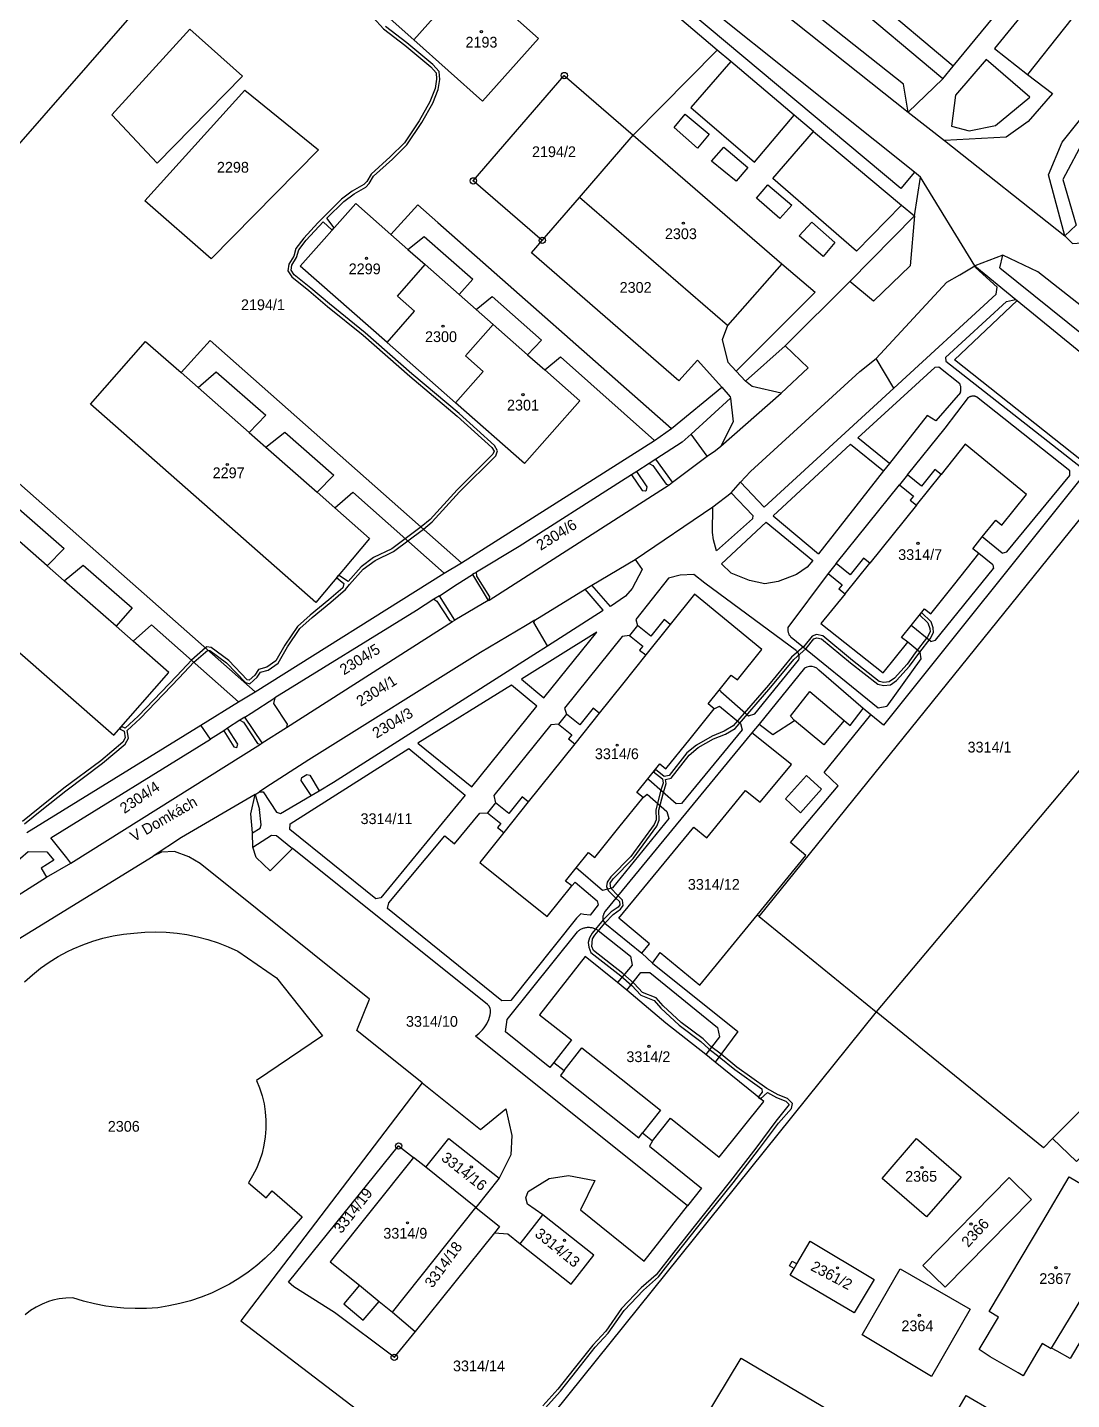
# Model space of a CAD drawing. Extents: x -784124 to -780570, y -980818 to -976926.
# Drawn here: x -782669.5 to -782504.4, y -978784.2 to -978567.1 of the extents above; entities that cross this region are included whole.
import ezdxf
from ezdxf.enums import TextEntityAlignment as Align

# ---------------------------------------------------------------- set-up
doc = ezdxf.new("R2010")
doc.units = 0
doc.header["$LTSCALE"] = 3.138375
doc.header["$MEASUREMENT"] = 0
doc.linetypes.add('0_051C', pattern=[0])
for name, color, linetype in [('1008', 1, 'CONTINUOUS'), ('105', 1, 'CONTINUOUS'), ('18', 1, 'CONTINUOUS'), ('21800', 1, 'CONTINUOUS'), ('21900', 1, 'CONTINUOUS'), ('21999', 1, 'CONTINUOUS'), ('23700', 1, 'CONTINUOUS'), ('404', 1, 'CONTINUOUS')]:
    doc.layers.add(name, color=color, linetype=linetype)

# ---------------------------------------------------------------- blocks, each defined once
blk = doc.blocks.new('4_02$0')
at = {"layer": '404', "color": 255, "linetype": 'Continuous'}
blk.add_circle((-0.01, 0), 0.175, dxfattribs=at)
blk = doc.blocks.new('1_05$19')
at = {"layer": '105', "color": 3, "linetype": 'Continuous'}
for radius in [0.5, 0.0303]:
    blk.add_circle((0, 0), radius, dxfattribs=at)

msp = doc.modelspace()

# ---------------------------------------------------------------- linework, layer by layer
at = {"layer": '21800', "color": 255, "linetype": 'Continuous'}
for p, q in [((-782523.09, -978573.23), (-782553.55, -978547.47)), ((-782524.74, -978575.2), (-782555.3, -978549.48)), ((-782523.09, -978573.23), (-782507.26, -978553.94)), ((-782531.34, -978592.56), (-782576.36, -978554.91)), ((-782504.55, -978555.75), (-782516.54, -978570.4)), ((-782560.41, -978570.66), (-782575.36, -978558)), ((-782530.94, -978576.07), (-782551.03, -978560.07)), ((-782643.86, -978567.37), (-782656.19, -978580.92)), ((-782635.5, -978574.78), (-782643.86, -978567.37)), ((-782560.41, -978570.66), (-782573.69, -978584.15)), ((-782558.26, -978572.47), (-782560.41, -978570.66)), ((-782516.54, -978570.4), (-782511.33, -978574.51)), ((-782558.26, -978572.47), (-782564.6, -978579.74)), ((-782548.23, -978580.96), (-782558.26, -978572.47)), ((-782524.74, -978575.2), (-782523.09, -978573.23)), ((-782517.87, -978572.18), (-782522.73, -978577.79)), ((-782510.94, -978578.13), (-782517.87, -978572.18)), ((-782649.03, -978588.55), (-782635.5, -978574.78)), ((-782530.2, -978580.51), (-782530.94, -978576.07)), ((-782524.74, -978575.2), (-782530.2, -978580.51)), ((-782522.73, -978577.79), (-782523.33, -978582.7)), ((-782516.38, -978582.58), (-782510.94, -978578.13)), ((-782564.6, -978579.74), (-782554.54, -978588.38)), ((-782656.19, -978580.92), (-782649.03, -978588.55)), ((-782567.25, -978582.93), (-782565.47, -978580.8)), ((-782565.47, -978580.8), (-782561.68, -978583.99)), ((-782554.54, -978588.38), (-782548.23, -978580.96)), ((-782545.19, -978583.53), (-782548.23, -978580.96)), ((-782523.33, -978582.7), (-782520.57, -978583.46)), ((-782520.57, -978583.46), (-782516.38, -978582.58)), ((-782505.84, -978585.22), (-782502.67, -978581.29)), ((-782563.53, -978586.18), (-782567.25, -978582.93)), ((-782561.68, -978583.99), (-782563.53, -978586.18)), ((-782551.64, -978590.96), (-782545.19, -978583.53)), ((-782545.19, -978583.53), (-782531.27, -978595.23)), ((-782561.3, -978588.25), (-782559.34, -978586.02)), ((-782559.34, -978586.02), (-782555.56, -978589.23)), ((-782508.01, -978590.43), (-782505.84, -978585.22)), ((-782557.44, -978591.39), (-782561.3, -978588.25)), ((-782555.56, -978589.23), (-782557.44, -978591.39)), ((-782538.36, -978602.48), (-782551.64, -978590.96)), ((-782529.2, -978589.98), (-782531.34, -978592.56)), ((-782505.44, -978600.05), (-782508.01, -978590.43)), ((-782554.21, -978594.11), (-782552.41, -978592)), ((-782552.41, -978592), (-782548.61, -978595.22)), ((-782612.04, -978599.85), (-782607.78, -978595.17)), ((-782607.78, -978595.17), (-782604.63, -978597.94)), ((-782550.53, -978597.34), (-782554.21, -978594.11)), ((-782548.61, -978595.22), (-782550.53, -978597.34)), ((-782531.27, -978595.23), (-782538.36, -978602.48)), ((-782531.27, -978595.23), (-782529.21, -978596.9)), ((-782604.63, -978597.94), (-782567.65, -978630.55)), ((-782547.47, -978600.06), (-782545.42, -978597.89)), ((-782545.42, -978597.89), (-782541.81, -978601.12)), ((-782529.21, -978596.9), (-782529.88, -978604.78)), ((-782609.36, -978602.21), (-782606.77, -978600.18)), ((-782606.77, -978600.18), (-782599.1, -978606.93)), ((-782543.63, -978603.32), (-782547.47, -978600.06)), ((-782541.81, -978601.12), (-782543.63, -978603.32)), ((-782550.18, -978604.5), (-782544.9, -978608.95)), ((-782515.69, -978605.1), (-782515.2, -978603.1)), ((-782529.88, -978604.78), (-782535.67, -978610.4)), ((-782519.57, -978605.05), (-782519.67, -978604.81)), ((-782516.13, -978608.17), (-782519.57, -978605.05)), ((-782515.69, -978605.1), (-782485.95, -978629.06)), ((-782599.1, -978606.93), (-782601.23, -978609.36)), ((-782544.9, -978608.95), (-782557.4, -978621.46)), ((-782535.67, -978610.4), (-782539.42, -978607.26)), ((-782516.26, -978609.28), (-782516.13, -978608.17)), ((-782598.57, -978611.7), (-782596.03, -978609.66)), ((-782596.03, -978609.66), (-782588.2, -978616.56)), ((-782532.48, -978624.15), (-782516.26, -978609.28)), ((-782524.28, -978619.29), (-782514.65, -978610.47)), ((-782514.65, -978610.47), (-782513.69, -978610.24)), ((-782513.69, -978610.24), (-782513.17, -978610.12)), ((-782645.24, -978621.69), (-782640.61, -978616.59)), ((-782640.61, -978616.59), (-782600.89, -978651.77)), ((-782588.2, -978616.56), (-782590.44, -978618.86)), ((-782549.67, -978617.44), (-782546.02, -978620.92)), ((-782587.71, -978621.26), (-782585.2, -978619.22)), ((-782585.2, -978619.22), (-782570.32, -978632.43)), ((-782537.85, -978621.52), (-782535.27, -978619.48)), ((-782524.28, -978619.29), (-782524.23, -978619.86)), ((-782642.55, -978624.05), (-782639.67, -978621.58)), ((-782639.67, -978621.58), (-782631.81, -978628.45)), ((-782555.17, -978637.36), (-782537.85, -978621.52)), ((-782546.02, -978620.92), (-782550.29, -978624.96)), ((-782538.18, -978632.03), (-782526.01, -978620.88)), ((-782525.35, -978620.82), (-782526.01, -978620.88)), ((-782522.05, -978623.46), (-782525.35, -978620.82)), ((-782524.23, -978619.86), (-782501.97, -978637.35)), ((-782564.51, -978631.45), (-782558.32, -978625.75)), ((-782521.93, -978624.83), (-782525.85, -978629.32)), ((-782524.33, -978630.49), (-782520.65, -978625.65)), ((-782504.64, -978637.24), (-782519.4, -978625.52)), ((-782631.81, -978628.45), (-782634.45, -978631.18)), ((-782527.2, -978628.47), (-782533.17, -978636.06)), ((-782525.85, -978629.32), (-782527.2, -978628.47)), ((-782530.32, -978637.86), (-782524.33, -978630.49)), ((-782631.83, -978633.49), (-782628.8, -978631.1)), ((-782628.8, -978631.1), (-782621.08, -978637.9)), ((-782565.97, -978632.71), (-782570.12, -978635.39)), ((-782564.51, -978631.45), (-782565.97, -978632.71)), ((-782561.99, -978634.93), (-782564.51, -978631.45)), ((-782533.17, -978636.06), (-782538.18, -978632.03)), ((-782567.48, -978639.05), (-782561.99, -978634.93)), ((-782561.99, -978634.93), (-782560.69, -978634.04)), ((-782560.69, -978634.04), (-782559.82, -978633.34)), ((-782551.58, -978644.33), (-782539.31, -978633.04)), ((-782539.31, -978633.04), (-782534.13, -978637.25)), ((-782571.18, -978636.07), (-782570.62, -978636.38)), ((-782570.62, -978636.38), (-782568.5, -978639.36)), ((-782533.17, -978636.06), (-782534.13, -978637.25)), ((-782621.08, -978637.9), (-782623.72, -978640.63)), ((-782573.97, -978637.87), (-782572.28, -978640.34)), ((-782571.48, -978639.77), (-782573.15, -978637.34)), ((-782568.5, -978639.36), (-782568.01, -978639.45)), ((-782556.71, -978639.05), (-782555.17, -978637.36)), ((-782534.13, -978637.25), (-782544.38, -978650.37)), ((-782501.97, -978637.35), (-782534.11, -978677.47)), ((-782528.91, -978642.65), (-782525, -978637.79)), ((-782514.61, -978650.05), (-782504.61, -978637.98)), ((-782504.61, -978637.98), (-782504.64, -978637.24)), ((-782674.37, -978640.23), (-782663.73, -978649.54)), ((-782620.93, -978643.09), (-782618.06, -978640.6)), ((-782618.06, -978640.6), (-782603.62, -978653.45)), ((-782572.28, -978640.34), (-782571.78, -978640.42)), ((-782571.78, -978640.42), (-782571.58, -978640.27)), ((-782571.58, -978640.27), (-782571.48, -978639.77)), ((-782558.21, -978640.69), (-782554.79, -978644.29)), ((-782541.59, -978651.89), (-782531.6, -978639.46)), ((-782561.18, -978646.97), (-782561.13, -978642.91)), ((-782554.81, -978644.83), (-782560.54, -978649.91)), ((-782559.73, -978651.94), (-782552.69, -978645.34)), ((-782554.79, -978644.29), (-782554.81, -978644.83)), ((-782552.69, -978645.34), (-782545.27, -978651.4)), ((-782551.58, -978644.33), (-782544.38, -978650.37)), ((-782561.01, -978648.13), (-782561.18, -978646.97)), ((-782515.34, -978650.24), (-782518.5, -978647.7)), ((-782663.73, -978649.54), (-782666.41, -978652.29)), ((-782560.54, -978649.91), (-782561.01, -978648.13)), ((-782515.34, -978650.24), (-782514.61, -978650.05)), ((-782663.73, -978654.64), (-782660.74, -978652.17)), ((-782660.74, -978652.17), (-782652.99, -978658.91)), ((-782573.41, -978651.24), (-782572.29, -978652.84)), ((-782558.18, -978653.43), (-782559.73, -978651.94)), ((-782545.27, -978651.4), (-782546.19, -978652.45)), ((-782540.19, -978656.67), (-782536.29, -978651.82)), ((-782516.79, -978652.11), (-782519.01, -978650.33)), ((-782516.79, -978652.11), (-782516.71, -978652.69)), ((-782601.55, -978655.18), (-782599.14, -978653.64)), ((-782598.46, -978653.91), (-782598.5, -978653.25)), ((-782596.38, -978657.17), (-782598.46, -978653.91)), ((-782572.29, -978652.84), (-782573.89, -978655.87)), ((-782568.1, -978654.19), (-782573.3, -978660.77)), ((-782566.26, -978653.72), (-782568.1, -978654.19)), ((-782564.12, -978653.63), (-782566.26, -978653.72)), ((-782562.38, -978654.99), (-782564.12, -978653.63)), ((-782555.3, -978654.59), (-782558.18, -978653.43)), ((-782547.85, -978653.63), (-782550.75, -978654.75)), ((-782542.87, -978653.48), (-782549.22, -978662.02)), ((-782546.19, -978652.45), (-782547.85, -978653.63)), ((-782525.86, -978664.05), (-782516.71, -978652.69)), ((-782604.37, -978656.99), (-782601.55, -978655.18)), ((-782578.47, -978659.29), (-782581.3, -978655.96)), ((-782577.32, -978658.72), (-782580.23, -978655.3)), ((-782573.89, -978655.87), (-782574.91, -978657.05)), ((-782547.86, -978665.73), (-782562.38, -978654.99)), ((-782552.9, -978655.13), (-782555.3, -978654.59)), ((-782550.75, -978654.75), (-782552.9, -978655.13)), ((-782605.27, -978657.56), (-782604.77, -978657.83)), ((-782604.77, -978657.83), (-782602.76, -978660.91)), ((-782596.63, -978657.74), (-782601.92, -978660.85)), ((-782596.48, -978657.68), (-782596.38, -978657.17)), ((-782574.91, -978657.05), (-782577.32, -978658.72)), ((-782652.99, -978658.91), (-782655.52, -978661.82)), ((-782602.76, -978660.91), (-782602.27, -978661.07)), ((-782587.28, -978664.92), (-782578.47, -978659.29)), ((-782573.3, -978660.77), (-782573.02, -978661.68)), ((-782579.45, -978662.77), (-782591.4, -978670.19)), ((-782587.85, -978673.16), (-782579.45, -978662.77)), ((-782567.84, -978661.53), (-782571.71, -978666.37)), ((-782526.6, -978664.22), (-782529.74, -978661.71)), ((-782575.43, -978663.43), (-782584.56, -978674.79)), ((-782574.3, -978663.28), (-782575.43, -978663.43)), ((-782548.72, -978663.56), (-782534.96, -978674.74)), ((-782528.35, -978665.9), (-782530.27, -978664.36)), ((-782526.6, -978664.22), (-782525.86, -978664.05)), ((-782554.46, -978675.69), (-782547.56, -978667.19)), ((-782528.2, -978666.97), (-782533.56, -978674.48)), ((-782528.35, -978665.9), (-782528.2, -978666.97)), ((-782592.97, -978671.13), (-782607.76, -978680.31)), ((-782588.95, -978674.49), (-782592.97, -978671.13)), ((-782591.4, -978670.19), (-782587.85, -978673.16)), ((-782559.83, -978672.17), (-782560.11, -978671.92)), ((-782634.17, -978675.55), (-782630.38, -978673.13)), ((-782559.83, -978672.17), (-782555.47, -978675.98)), ((-782548.84, -978676.06), (-782545.74, -978672.14)), ((-782545.74, -978672.14), (-782540.33, -978676.73)), ((-782635.14, -978676.18), (-782634.17, -978675.55)), ((-782599.24, -978687.24), (-782588.95, -978674.49)), ((-782584.56, -978674.79), (-782584.25, -978675.72)), ((-782579.08, -978675.57), (-782582.95, -978680.41)), ((-782560.89, -978674.88), (-782560.07, -978674.44)), ((-782560.07, -978674.44), (-782556.72, -978677.22)), ((-782555.47, -978675.98), (-782554.46, -978675.69)), ((-782548.16, -978676.72), (-782548.84, -978676.06)), ((-782539.37, -978677.51), (-782537.3, -978674.83)), ((-782534.11, -978677.47), (-782536.09, -978675.83)), ((-782534.96, -978674.74), (-782533.56, -978674.48)), ((-782669.65, -978694.47), (-782642.11, -978677.48)), ((-782638.48, -978678.35), (-782636.87, -978680.89)), ((-782636.28, -978680.5), (-782637.89, -978677.96)), ((-782635.93, -978676.69), (-782635.36, -978677.02)), ((-782635.36, -978677.02), (-782633.14, -978680.36)), ((-782632.4, -978680.29), (-782628.56, -978677.82)), ((-782586.74, -978677.41), (-782595.75, -978688.61)), ((-782585.53, -978677.32), (-782586.74, -978677.41)), ((-782556.47, -978678.2), (-782566.07, -978689.84)), ((-782556.72, -978677.22), (-782556.47, -978678.2)), ((-782553.78, -978677.33), (-782551.63, -978678.96)), ((-782551.63, -978678.96), (-782548.16, -978676.72)), ((-782543.53, -978680.59), (-782548.16, -978676.72)), ((-782540.33, -978676.73), (-782543.53, -978680.59)), ((-782540.33, -978676.73), (-782539.37, -978677.51)), ((-782636.41, -978681.01), (-782636.28, -978680.5)), ((-782633.14, -978680.36), (-782632.66, -978680.46)), ((-782607.76, -978680.31), (-782599.24, -978687.24)), ((-782548.66, -978683.71), (-782554.95, -978678.71)), ((-782636.87, -978680.89), (-782636.41, -978681.01)), ((-782628, -978693.09), (-782609.19, -978681.18)), ((-782609.19, -978681.18), (-782600.31, -978688.52)), ((-782553.6, -978689.64), (-782548.66, -978683.71)), ((-782626.21, -978686.23), (-782626.12, -978685.75)), ((-782624.65, -978688.6), (-782626.21, -978686.23)), ((-782626.12, -978685.75), (-782625.36, -978685.3)), ((-782625.36, -978685.3), (-782624.87, -978685.4)), ((-782624.87, -978685.4), (-782623.38, -978687.84)), ((-782571.23, -978686.11), (-782571.4, -978685.96)), ((-782566.89, -978689.94), (-782571.23, -978686.11)), ((-782546.29, -978685.43), (-782549.63, -978689.12)), ((-782543.91, -978687.59), (-782546.29, -978685.43)), ((-782633.49, -978688.44), (-782632.81, -978690.82)), ((-782600.31, -978688.52), (-782613.64, -978704.78)), ((-782595.75, -978688.61), (-782595.49, -978689.75)), ((-782572.15, -978688.89), (-782571.47, -978688.38)), ((-782571.47, -978688.38), (-782568.37, -978691.11)), ((-782562.08, -978695.3), (-782555.93, -978687.8)), ((-782555.93, -978687.8), (-782553.6, -978689.64)), ((-782549.63, -978689.12), (-782547.25, -978691.35)), ((-782547.25, -978691.35), (-782543.91, -978687.59)), ((-782632.54, -978693.23), (-782632.81, -978690.82)), ((-782602, -978696.23), (-782597.98, -978691.42)), ((-782597.98, -978691.42), (-782596.77, -978691.35)), ((-782590.31, -978689.61), (-782594.19, -978694.44)), ((-782568.37, -978691.11), (-782568.06, -978692.23)), ((-782566.07, -978689.84), (-782566.89, -978689.94)), ((-782632.7, -978693.75), (-782632.54, -978693.23)), ((-782628.03, -978694), (-782628, -978693.09)), ((-782568.06, -978692.23), (-782577, -978703.2)), ((-782576, -978708.03), (-782564.11, -978693.6)), ((-782564.11, -978693.6), (-782562.08, -978695.3)), ((-782633.94, -978694.53), (-782632.7, -978693.75)), ((-782633.86, -978696.75), (-782630.91, -978694.88)), ((-782630.91, -978694.88), (-782630.14, -978694.92)), ((-782630.14, -978694.92), (-782627.6, -978696.96)), ((-782614.42, -978704.96), (-782628.03, -978694)), ((-782612.39, -978705.58), (-782603.53, -978694.98)), ((-782603.53, -978694.98), (-782602, -978696.23)), ((-782681.1, -978707.56), (-782669.43, -978697.47)), ((-782669.43, -978697.47), (-782666.45, -978697.49)), ((-782666.45, -978697.49), (-782665.39, -978698.84)), ((-782665.39, -978698.84), (-782667.39, -978700.1)), ((-782667.39, -978700.1), (-782666.51, -978701.52)), ((-782578.57, -978703.61), (-782582.72, -978700.04)), ((-782583.43, -978702.91), (-782582.86, -978702.33)), ((-782582.86, -978702.33), (-782579.38, -978705.27)), ((-782577, -978703.2), (-782578.57, -978703.61)), ((-782613.64, -978704.78), (-782614.42, -978704.96)), ((-782612.55, -978706.5), (-782612.39, -978705.58)), ((-782594.48, -978721.06), (-782612.55, -978706.5)), ((-782579.23, -978705.89), (-782580.53, -978707.51)), ((-782579.38, -978705.27), (-782579.23, -978705.89)), ((-782582.68, -978708), (-782593.07, -978721.01)), ((-782582.01, -978707.3), (-782582.68, -978708)), ((-782581.51, -978707.41), (-782582.01, -978707.3)), ((-782580.53, -978707.51), (-782581.51, -978707.41)), ((-782571.14, -978712.05), (-782576, -978708.03)), ((-782593.65, -978724.04), (-782582.54, -978710.15)), ((-782579.25, -978709.96), (-782574.15, -978714.02)), ((-782572.33, -978713.53), (-782571.14, -978712.05)), ((-782574.15, -978714.02), (-782573.85, -978715.44)), ((-782573.85, -978715.44), (-782576.17, -978718.19)), ((-782574.7, -978719.38), (-782572.48, -978716.62)), ((-782572.48, -978716.62), (-782571.06, -978716.58)), ((-782571.06, -978716.58), (-782560.35, -978725.29)), ((-782593.07, -978721.01), (-782594.48, -978721.06)), ((-782593.93, -978725.97), (-782593.65, -978724.04)), ((-782586.88, -978731.61), (-782593.93, -978725.97)), ((-782560.35, -978725.29), (-782560.04, -978726.76)), ((-782560.04, -978726.76), (-782562.19, -978729.6)), ((-782586.25, -978730.86), (-782586.88, -978731.61)), ((-782584.65, -978732.11), (-782585.19, -978732.9)), ((-782585.19, -978732.9), (-782572.81, -978742.77)), ((-782572.81, -978742.77), (-782572.25, -978741.97)), ((-782507.51, -978776.01), (-782497.3, -978759.12)), ((-782548.26, -978763.45), (-782547.81, -978762.69)), ((-782617, -978766.06), (-782613.92, -978768.66))]:
    msp.add_line(p, q, dxfattribs=at)
for points in [[(-782521.93, -978624.83), (-782521.898, -978624.717), (-782521.873, -978624.602), (-782521.856, -978624.485), (-782521.847, -978624.368), (-782521.845, -978624.25), (-782521.851, -978624.133), (-782521.866, -978624.016), (-782521.887, -978623.9), (-782521.917, -978623.786), (-782521.954, -978623.675), (-782521.998, -978623.566), (-782522.05, -978623.46)], [(-782520.65, -978625.65), (-782520.582, -978625.591), (-782520.509, -978625.539), (-782520.431, -978625.493), (-782520.35, -978625.454), (-782520.266, -978625.422), (-782520.18, -978625.397), (-782520.092, -978625.38), (-782520.002, -978625.371), (-782519.912, -978625.369), (-782519.822, -978625.375), (-782519.734, -978625.389), (-782519.646, -978625.411), (-782519.561, -978625.44), (-782519.479, -978625.477), (-782519.4, -978625.52)], [(-782549.22, -978662.02), (-782549.238, -978662.131), (-782549.248, -978662.243), (-782549.25, -978662.356), (-782549.245, -978662.469), (-782549.233, -978662.581), (-782549.213, -978662.691), (-782549.185, -978662.801), (-782549.15, -978662.908), (-782549.108, -978663.012), (-782549.06, -978663.114), (-782549.004, -978663.212), (-782548.942, -978663.306), (-782548.874, -978663.395), (-782548.8, -978663.48), (-782548.72, -978663.56)], [(-782547.86, -978665.73), (-782547.794, -978665.81), (-782547.733, -978665.895), (-782547.678, -978665.983), (-782547.63, -978666.075), (-782547.589, -978666.171), (-782547.554, -978666.269), (-782547.526, -978666.369), (-782547.505, -978666.471), (-782547.491, -978666.574), (-782547.484, -978666.678), (-782547.485, -978666.782), (-782547.493, -978666.886), (-782547.508, -978666.989), (-782547.531, -978667.09), (-782547.56, -978667.19)], [(-782582.54, -978710.15), (-782582.437, -978710.058), (-782582.33, -978709.972), (-782582.218, -978709.892), (-782582.102, -978709.817), (-782581.982, -978709.749), (-782581.859, -978709.688), (-782581.733, -978709.634), (-782581.604, -978709.586), (-782581.472, -978709.545), (-782581.338, -978709.512), (-782581.203, -978709.485), (-782581.067, -978709.466), (-782580.93, -978709.455), (-782580.792, -978709.45), (-782580.654, -978709.454), (-782580.517, -978709.464), (-782580.381, -978709.482), (-782580.245, -978709.507), (-782580.111, -978709.54), (-782579.98, -978709.58), (-782579.85, -978709.626), (-782579.723, -978709.68), (-782579.599, -978709.74), (-782579.479, -978709.807), (-782579.362, -978709.881), (-782579.25, -978709.96)]]:
    msp.add_lwpolyline(points, dxfattribs=at)
at = {"layer": '21900', "color": 3, "linetype": 'Continuous'}
for p, q in [((-782619.15, -978559.39), (-782608.39, -978569.03)), ((-782584.61, -978574.7), (-782573.69, -978584.15)), ((-782582.19, -978593.97), (-782573.69, -978584.15)), ((-782524.45, -978584.99), (-782505.44, -978600.05)), ((-782519.67, -978604.81), (-782528.27, -978590.78)), ((-782588.09, -978600.77), (-782582.19, -978593.97)), ((-782558.77, -978614.25), (-782582.19, -978593.97)), ((-782601.81, -978626.47), (-782612.63, -978616.94)), ((-782559.68, -978623.98), (-782558.35, -978625.54)), ((-782469.47, -978644.56), (-782535.26, -978722.82)), ((-782589.26, -978660.85), (-782581.3, -978655.96)), ((-782636.14, -978673.8), (-782633.51, -978672.21)), ((-782633.49, -978688.44), (-782632.84, -978688)), ((-782662.67, -978699.28), (-782663.31, -978698.45)), ((-782553.8, -978707.75), (-782554.07, -978707.53)), ((-782553.8, -978707.75), (-782535.26, -978722.82)), ((-782478.4, -978713.69), (-782507.37, -978742.88)), ((-782535.26, -978722.82), (-782597.84, -978800.66)), ((-782565.1, -978753.51), (-782598.64, -978726.68)), ((-782606.51, -978747.41), (-782602.87, -978742.84)), ((-782602.87, -978742.84), (-782594.93, -978749.16)), ((-782608.44, -978745.87), (-782621.63, -978762.36)), ((-782606.51, -978747.41), (-782608.44, -978745.87)), ((-782598.6, -978753.76), (-782606.51, -978747.41)), ((-782594.93, -978749.16), (-782598.6, -978753.76)), ((-782611.81, -978770.34), (-782598.6, -978753.76)), ((-782591.61, -978759.54), (-782587.98, -978754.94)), ((-782595.63, -978757.79), (-782608.22, -978773.39)), ((-782611.81, -978770.34), (-782608.22, -978773.39)), ((-782512.01, -978780.4), (-782512.79, -978779.94))]:
    msp.add_line(p, q, dxfattribs=at)
for points in [[(-782476.28, -978522.7), (-782473.42, -978526.6), (-782472.47, -978530.83), (-782475.02, -978537.54), (-782478.58, -978541.93), (-782483.74, -978548.23), (-782487.53, -978544.95), (-782498.58, -978558.42), (-782499.63, -978559.71), (-782511.33, -978574.51), (-782507.39, -978577.56), (-782511.21, -978581.95), (-782514.7, -978584.44), (-782524.45, -978584.99)], [(-782528.27, -978590.78), (-782529.2, -978589.98), (-782580.18, -978549.23)], [(-782608.39, -978569.03), (-782603.96, -978564.09), (-782606.79, -978561.55), (-782602.35, -978556.61)], [(-782608.39, -978569.03), (-782597.56, -978578.74), (-782588.69, -978568.86), (-782594.26, -978563.87), (-782596.92, -978561.48), (-782602.35, -978556.61)], [(-782555.89, -978560.01), (-782530.2, -978580.51), (-782524.45, -978584.99)], [(-782588.09, -978600.77), (-782599, -978591.36), (-782584.61, -978574.7)], [(-782650.95, -978594.5), (-782635.17, -978576.99), (-782623.48, -978586.43), (-782640.49, -978603.71), (-782650.95, -978594.5)], [(-782573.69, -978584.15), (-782550.18, -978604.5), (-782558.77, -978614.25)], [(-782502.3, -978584.73), (-782505.74, -978591.13), (-782503.65, -978598.35), (-782505.44, -978600.05)], [(-782555.92, -978623.07), (-782549.67, -978617.44), (-782539.42, -978607.26), (-782529.21, -978596.9), (-782528.27, -978590.78)], [(-782612.63, -978616.94), (-782626.38, -978604.84), (-782617.61, -978594.94), (-782612.04, -978599.85), (-782609.36, -978602.21), (-782606.63, -978604.61)], [(-782505.44, -978600.05), (-782504.19, -978601.26), (-782499.79, -978600.95), (-782487.08, -978610.86), (-782482.81, -978610.19), (-782473.94, -978617.52), (-782472.5, -978618.55), (-782468.78, -978621.63), (-782467.36, -978622.67), (-782463.52, -978625.73), (-782463.37, -978629.89), (-782440.36, -978648.74), (-782440.65, -978652.33), (-782401.05, -978681.7)], [(-782559.68, -978623.98), (-782563.51, -978619.72), (-782566.46, -978622.99), (-782589.8, -978602.74), (-782588.09, -978600.77)], [(-782612.63, -978616.94), (-782608.28, -978612), (-782611.01, -978609.59), (-782606.63, -978604.61)], [(-782606.63, -978604.61), (-782601.23, -978609.36), (-782598.57, -978611.7), (-782595.88, -978614.07)], [(-782384.98, -978713.27), (-782383.74, -978711.14), (-782381.91, -978708.01), (-782483.76, -978626.17), (-782509.67, -978605.73), (-782515.2, -978603.1), (-782519.67, -978604.81)], [(-782581.3, -978655.96), (-782580.23, -978655.3), (-782573.41, -978651.24), (-782561.13, -978642.91), (-782558.21, -978640.69), (-782556.71, -978639.05), (-782552.99, -978642.97), (-782532.48, -978624.15), (-782535.27, -978619.48), (-782524.06, -978607.39), (-782522.01, -978606.23), (-782519.67, -978604.81)], [(-782519.67, -978604.81), (-782513.17, -978610.12), (-782512.96, -978610.29)], [(-782553.8, -978707.75), (-782498.92, -978639.8), (-782501.54, -978636.6), (-782522.86, -978619.65), (-782512.96, -978610.29)], [(-782512.96, -978610.29), (-782487.62, -978630.97), (-782469.47, -978644.56)], [(-782601.81, -978626.47), (-782597.45, -978621.53), (-782600.26, -978619.05), (-782595.88, -978614.07)], [(-782595.88, -978614.07), (-782590.44, -978618.86), (-782587.71, -978621.26), (-782582.13, -978626.17), (-782590.88, -978636.08), (-782601.81, -978626.47)], [(-782558.77, -978614.25), (-782559.65, -978616.53), (-782558.71, -978620.05), (-782557.4, -978621.46), (-782555.92, -978623.07)], [(-782697.71, -978616.2), (-782694.62, -978618.36), (-782684.89, -978626.89), (-782633.51, -978672.21)], [(-782620.93, -978643.09), (-782615.42, -978647.94), (-782623.94, -978658.04), (-782659.59, -978626.67), (-782650.85, -978616.75), (-782645.24, -978621.69), (-782642.55, -978624.05), (-782634.45, -978631.18), (-782631.83, -978633.49), (-782623.72, -978640.63), (-782620.93, -978643.09)], [(-782633.51, -978672.21), (-782603.62, -978653.45), (-782600.89, -978651.77), (-782570.32, -978632.43), (-782567.65, -978630.55), (-782559.68, -978623.98)], [(-782557.88, -978629.49), (-782559.82, -978633.34), (-782550.29, -978624.96), (-782554.87, -978623.91), (-782555.92, -978623.07)], [(-782691.1, -978630.65), (-782696.71, -978625.73), (-782705.44, -978635.71), (-782680.54, -978657.48), (-782655.88, -978679.06), (-782647.18, -978669.14), (-782652.84, -978664.18)], [(-782558.35, -978625.54), (-782558.32, -978625.75), (-782557.88, -978629.49)], [(-782652.84, -978664.18), (-782655.52, -978661.82), (-782663.73, -978654.64), (-782666.41, -978652.29), (-782677.51, -978642.56), (-782679.78, -978640.56), (-782688.39, -978633.02), (-782691.1, -978630.65)], [(-782537.26, -978651.04), (-782539.37, -978653.67), (-782541.59, -978651.89), (-782542.87, -978653.48), (-782540.66, -978655.26), (-782541.16, -978655.89), (-782540.19, -978656.67), (-782544, -978661.41), (-782534.15, -978669.19), (-782530.27, -978664.36), (-782531.24, -978663.58), (-782529.74, -978661.71), (-782527.62, -978659.06), (-782526.64, -978659.84), (-782522.83, -978655.09), (-782519.01, -978650.33), (-782519.98, -978649.55), (-782518.5, -978647.7), (-782516.35, -978645.03), (-782515.38, -978645.81), (-782511.5, -978640.98), (-782521.18, -978633.04), (-782525, -978637.79), (-782525.98, -978637.01), (-782528.1, -978639.65), (-782530.32, -978637.86), (-782531.6, -978639.46), (-782529.38, -978641.24), (-782529.88, -978641.87), (-782528.91, -978642.65), (-782532.6, -978647.23), (-782536.29, -978651.82), (-782537.26, -978651.04)], [(-782591.74, -978649.19), (-782598.5, -978653.25), (-782598.87, -978653.47), (-782599.14, -978653.64), (-782596.63, -978657.74), (-782596.48, -978657.68), (-782568.01, -978639.45), (-782567.48, -978639.05), (-782570.12, -978635.39), (-782571.18, -978636.07), (-782573.15, -978637.34), (-782573.97, -978637.87), (-782575.53, -978638.88), (-782591.74, -978649.19)], [(-782630.61, -978674.03), (-782628.46, -978677.32), (-782628.56, -978677.82), (-782602.27, -978661.07), (-782601.92, -978660.85), (-782604.37, -978656.99), (-782605.27, -978657.56), (-782608.01, -978659.32), (-782630.38, -978673.13), (-782630.61, -978674.03)], [(-782583.92, -978679.63), (-782582.95, -978680.41), (-782586.63, -978685.01), (-782590.31, -978689.61), (-782591.29, -978688.83), (-782593.38, -978691.44), (-782595.49, -978689.75), (-782596.77, -978691.35), (-782594.66, -978693.04), (-782595.16, -978693.66), (-782594.19, -978694.44), (-782597.99, -978699.19), (-782587.31, -978707.74), (-782583.43, -978702.91), (-782584.4, -978702.13), (-782582.72, -978700.04), (-782580.77, -978697.61), (-782579.79, -978698.39), (-782575.97, -978693.64), (-782572.15, -978688.89), (-782573.13, -978688.1), (-782571.4, -978685.96), (-782569.49, -978683.58), (-782568.52, -978684.36), (-782564.7, -978679.61), (-782560.89, -978674.88), (-782561.86, -978674.1), (-782560.11, -978671.92), (-782558.2, -978669.54), (-782557.23, -978670.31), (-782553.37, -978665.52), (-782564.02, -978656.76), (-782567.84, -978661.53), (-782568.82, -978660.75), (-782570.91, -978663.37), (-782573.02, -978661.68), (-782574.3, -978663.28), (-782572.19, -978664.96), (-782572.69, -978665.59), (-782571.71, -978666.37), (-782575.4, -978670.97), (-782579.08, -978675.57), (-782580.06, -978674.79), (-782582.15, -978677.41), (-782584.25, -978675.72), (-782585.53, -978677.32), (-782583.42, -978679), (-782583.92, -978679.63)], [(-782632.84, -978688), (-782632.26, -978688.01), (-782630.16, -978691.24), (-782629.48, -978691.47), (-782624.65, -978688.6), (-782623.38, -978687.84), (-782621.13, -978686.5), (-782589.45, -978666.31), (-782587.28, -978664.92), (-782589.42, -978661.25), (-782589.26, -978660.85)], [(-782589.26, -978660.85), (-782590.77, -978661.78), (-782597.86, -978665.97), (-782625.01, -978682.98), (-782631.82, -978687.31), (-782632.84, -978688)], [(-782652.84, -978664.18), (-782649.91, -978661.6), (-782636.14, -978673.8)], [(-782546.61, -978668.48), (-782553.78, -978677.33), (-782554.95, -978678.71), (-782578.15, -978706.92)], [(-782554.07, -978707.53), (-782546.37, -978698.07), (-782548.81, -978696.06), (-782541.3, -978687.07), (-782543.5, -978684.98), (-782536.09, -978675.83), (-782537.3, -978674.83), (-782544.33, -978668.75)], [(-782544.33, -978668.75), (-782544.647, -978668.476), (-782545.02, -978668.286), (-782545.412, -978668.191), (-782545.831, -978668.19), (-782546.238, -978668.288), (-782546.61, -978668.48)], [(-782640.59, -978679.71), (-782642.11, -978677.48), (-782636.14, -978673.8)], [(-782662.67, -978699.28), (-782632.66, -978680.46), (-782632.4, -978680.29), (-782635.14, -978676.18), (-782635.93, -978676.69), (-782637.89, -978677.96), (-782638.48, -978678.35), (-782640.59, -978679.71)], [(-782663.31, -978698.45), (-782665.82, -978695.31), (-782640.59, -978679.71)], [(-782633.49, -978688.44), (-782645.16, -978695.27), (-782649.67, -978698.22)], [(-782597.09, -978721.42), (-782627.6, -978696.96), (-782631.15, -978700.51), (-782633.38, -978698.43), (-782633.86, -978696.75), (-782633.94, -978694.53), (-782634.2, -978691.51), (-782633.49, -978688.44)], [(-782607.07, -978734.06), (-782617.41, -978725.76), (-782615.42, -978720.8), (-782642.2, -978699.34), (-782644.01, -978698.29), (-782646.29, -978697.48), (-782648.32, -978697.56), (-782649.67, -978698.22)], [(-782705.01, -978759.85), (-782680.54, -978718.74), (-782677.93, -978715.57), (-782649.67, -978698.22)], [(-782684.16, -978706.87), (-782681.1, -978707.56), (-782679.33, -978707.96), (-782674.97, -978706.85), (-782666.51, -978701.52), (-782662.67, -978699.28)], [(-782578.15, -978706.92), (-782578.358, -978707.247), (-782578.476, -978707.616), (-782578.489, -978707.703), (-782578.486, -978708.09), (-782578.384, -978708.464), (-782578.19, -978708.8)], [(-782578.19, -978708.8), (-782572.33, -978713.53), (-782570.63, -978715.15)], [(-782570.63, -978715.15), (-782569.45, -978713.46), (-782563.16, -978718.62), (-782554.07, -978707.53)], [(-782669.99, -978718.09), (-782668.757, -978716.971), (-782667.459, -978715.927), (-782666.1, -978714.964), (-782664.687, -978714.083), (-782663.223, -978713.29), (-782662.319, -978712.855), (-782660.786, -978712.205), (-782659.216, -978711.649), (-782657.616, -978711.188), (-782655.991, -978710.823), (-782654.347, -978710.557), (-782652.69, -978710.39), (-782650.99, -978710.238), (-782649.284, -978710.186), (-782647.579, -978710.234), (-782645.878, -978710.382), (-782644.332, -978710.605), (-782642.659, -978710.942), (-782641.009, -978711.377), (-782639.387, -978711.908), (-782637.799, -978712.533), (-782636.25, -978713.25)], [(-782636.25, -978713.25), (-782630.15, -978717.46), (-782622.85, -978726.6), (-782633.29, -978733.67)], [(-782560.74, -978730.79), (-782562.19, -978729.6), (-782568.53, -978724.6), (-782574.7, -978719.38), (-782576.17, -978718.19), (-782581.3, -978714.05), (-782588.52, -978723.28), (-782583.44, -978727.26), (-782586.25, -978730.86), (-782584.65, -978732.11), (-782581.83, -978728.51), (-782575.59, -978733.4), (-782569.38, -978738.39), (-782572.25, -978741.97), (-782570.65, -978743.25)], [(-782570.63, -978715.15), (-782557.15, -978725.95), (-782560.74, -978730.79)], [(-782478.4, -978713.69), (-782473.76, -978718.42), (-782495.91, -978740.12), (-782494.87, -978741.18), (-782498.16, -978744.39), (-782499.23, -978743.28), (-782498.53, -978742.6), (-782499.02, -978742.09), (-782503.57, -978746.5), (-782507.37, -978742.88)], [(-782598.64, -978726.68), (-782598.052, -978726.214), (-782597.532, -978725.674), (-782597.275, -978725.346), (-782596.877, -978724.711), (-782596.567, -978724.028), (-782596.35, -978723.31), (-782596.265, -978722.926), (-782596.28, -978722.534), (-782596.34, -978722.295), (-782596.512, -978721.942), (-782596.767, -978721.644), (-782597.09, -978721.42)], [(-782507.37, -978742.88), (-782508.81, -978744.32), (-782535.26, -978722.82)], [(-782570.65, -978743.25), (-782567.78, -978739.67), (-782560.11, -978745.82), (-782553.05, -978737.02), (-782560.74, -978730.79)], [(-782607.07, -978734.06), (-782635.79, -978771.73), (-782597.84, -978800.66)], [(-782633.29, -978733.67), (-782632.802, -978734.872), (-782632.408, -978736.107), (-782632.11, -978737.369), (-782631.911, -978738.651), (-782631.811, -978739.944), (-782631.811, -978741.241), (-782631.814, -978741.327), (-782631.92, -978742.619), (-782632.126, -978743.9), (-782632.43, -978745.16), (-782632.83, -978746.394), (-782633.323, -978747.593), (-782633.908, -978748.751), (-782634.58, -978749.86)], [(-782607.07, -978734.06), (-782597.87, -978741.45), (-782593.87, -978738.17), (-782592.93, -978742.41), (-782593.09, -978745.44), (-782594.93, -978749.16)], [(-782570.65, -978743.25), (-782571.14, -978744.08), (-782562.92, -978750.73), (-782565.1, -978753.51)], [(-782521.84, -978748.98), (-782527.29, -978755.28), (-782534.34, -978749.18), (-782528.9, -978742.88), (-782521.84, -978748.98)], [(-782608.22, -978773.39), (-782611.51, -978777.48), (-782620.98, -978770.37), (-782627.38, -978766.32), (-782628.25, -978765.6), (-782610.81, -978744.04), (-782608.44, -978745.87)], [(-782634.58, -978749.86), (-782631.78, -978752.26), (-782630.84, -978751.16), (-782626.08, -978755.25), (-782630.64, -978760.56)], [(-782587.98, -978754.94), (-782590.41, -978753.27), (-782590.68, -978752.23), (-782590.3, -978751.25), (-782587, -978749.2), (-782583.96, -978748.71), (-782579.79, -978749.52), (-782582.03, -978754.13), (-782571.95, -978762.25), (-782565.1, -978753.51)], [(-782527.87, -978762.95), (-782514.21, -978749.02), (-782510.71, -978752.53), (-782524.37, -978766.38), (-782527.87, -978762.95)], [(-782518.97, -978776.27), (-782515.92, -978771.13), (-782517.4, -978770.26), (-782508.92, -978755.97), (-782504.74, -978748.92), (-782498.54, -978752.59), (-782495.21, -978754.57), (-782494.96, -978754.71), (-782497.3, -978759.12), (-782496.4, -978759.53), (-782494.52, -978760.64), (-782495.64, -978762.53), (-782495.12, -978762.84), (-782497.46, -978766.8), (-782497.98, -978766.49), (-782504.58, -978777.69)], [(-782598.6, -978753.76), (-782594.87, -978756.81), (-782595.63, -978757.79)], [(-782591.61, -978759.54), (-782583.54, -978765.9), (-782579.91, -978761.3), (-782587.98, -978754.94)], [(-782595.63, -978757.79), (-782593.56, -978757.97), (-782591.61, -978759.54)], [(-782630.64, -978760.56), (-782631.905, -978761.782), (-782633.237, -978762.931), (-782634.633, -978764.002), (-782636.087, -978764.992), (-782637.595, -978765.898), (-782638.851, -978766.567), (-782640.444, -978767.313), (-782642.077, -978767.968), (-782643.745, -978768.528), (-782645.441, -978768.993), (-782647.162, -978769.361), (-782648.9, -978769.63), (-782650.693, -978769.755), (-782652.49, -978769.779), (-782654.285, -978769.704), (-782655.371, -978769.609), (-782657.152, -978769.374), (-782658.918, -978769.04), (-782660.662, -978768.608), (-782662.38, -978768.08), (-782663.442, -978768.106), (-782664.497, -978768.233), (-782665.535, -978768.458), (-782666.229, -978768.667), (-782667.218, -978769.052), (-782668.167, -978769.53), (-782669.067, -978770.094), (-782669.91, -978770.74)], [(-782547.81, -978762.69), (-782545.72, -978759.13), (-782535.58, -978765.16), (-782538.73, -978770.46), (-782548.85, -978764.46), (-782548.26, -978763.45), (-782548.99, -978763.02), (-782548.55, -978762.25), (-782547.81, -978762.69)], [(-782621.63, -978762.36), (-782617, -978766.06), (-782619.5, -978769.03), (-782616.42, -978771.63), (-782613.92, -978768.66), (-782611.81, -978770.34)], [(-782526.53, -978780.51), (-782537.49, -978773.95), (-782531.48, -978763.49), (-782520.4, -978769.86), (-782526.53, -978780.51)], [(-782509, -978775.31), (-782509.86, -978776.72), (-782512.01, -978780.4)], [(-782507.51, -978776.01), (-782507.59, -978776.13), (-782509, -978775.31)], [(-782504.58, -978777.69), (-782506.63, -978776.49), (-782507.51, -978776.01)], [(-782562.62, -978787.57), (-782556.65, -978777.63), (-782541.39, -978786.61)], [(-782512.79, -978779.94), (-782517.23, -978777.39), (-782518.97, -978776.27)], [(-782512.72, -978788.35), (-782516.1, -978794.04), (-782524.37, -978789.21), (-782521.03, -978783.53), (-782512.72, -978788.35)]]:
    msp.add_lwpolyline(points, dxfattribs=at)
at = {"layer": '21999', "color": 3, "linetype": 'Continuous'}
msp.add_line((-782652.67, -978564.65), (-782697.71, -978616.2), dxfattribs=at)
at = {"layer": '23700', "color": 255, "linetype": '0_051C'}
for points in [[(-782614.86, -978565.53), (-782613.23, -978567.3), (-782609.86, -978569.91), (-782605.73, -978573.32), (-782604.88, -978574.26), (-782604.8, -978575.28), (-782605.05, -978576.76), (-782605.86, -978578.83), (-782607.59, -978581.85), (-782609.9, -978585.33), (-782612.14, -978587.58), (-782615.15, -978590.32), (-782615.86, -978591.48), (-782616.31, -978591.94), (-782618.14, -978592.98), (-782619.83, -978594.25), (-782623.61, -978598.01), (-782625.83, -978600.42), (-782627.06, -978602.06), (-782627.42, -978603.29), (-782628.19, -978604.54), (-782628.36, -978605.59), (-782627.71, -978606.54), (-782625.02, -978608.71), (-782622.07, -978611.21), (-782616.43, -978615.76), (-782609.03, -978622.28), (-782601.54, -978628.56), (-782596.05, -978633.53), (-782595.71, -978634.1), (-782595.89, -978634.58), (-782601.54, -978640.23), (-782605.83, -978644.93), (-782607.27, -978646.12), (-782611.88, -978649.56), (-782614.79, -978650.97), (-782616.76, -978652.4), (-782618.82, -978654.72), (-782620.32, -978653.75), (-782620.64, -978654.13), (-782619.51, -978655.05), (-782619.66, -978655.77), (-782621.84, -978657.64), (-782624.79, -978660.06), (-782626.82, -978661.86), (-782628.8, -978664.82), (-782630.25, -978667.32), (-782631.66, -978668.3), (-782633.01, -978668.66), (-782633.55, -978669.55), (-782634.47, -978670.36), (-782634.76, -978670.29), (-782637.7, -978667.24), (-782637.7, -978667.24), (-782640.47, -978665.2), (-782641.15, -978665.06), (-782641.39, -978665.26), (-782643.61, -978667.18), (-782645.9, -978669.66), (-782652.04, -978676.05), (-782654.08, -978677.94), (-782654.66, -978677.67), (-782655, -978678.06), (-782654.25, -978678.41), (-782654.06, -978679.47), (-782654.46, -978680.16), (-782657.95, -978683.1), (-782663.79, -978687.44), (-782667.58, -978690.49), (-782670.3, -978692.7)], [(-782669.98, -978693.08), (-782667.26, -978690.87), (-782663.49, -978687.84), (-782657.65, -978683.5), (-782654.06, -978680.48), (-782653.54, -978679.55), (-782653.76, -978678.33), (-782651.68, -978676.41), (-782645.54, -978670), (-782643.23, -978667.52), (-782641, -978665.6), (-782640.67, -978665.66), (-782638.04, -978667.62), (-782635.02, -978670.73), (-782634.33, -978670.92), (-782633.17, -978669.87), (-782632.69, -978669.1), (-782631.44, -978668.76), (-782629.87, -978667.66), (-782628.38, -978665.08), (-782626.44, -978662.2), (-782624.47, -978660.44), (-782621.52, -978658.02), (-782619.2, -978656.03), (-782618.6, -978655.24), (-782616.42, -978652.78), (-782614.53, -978651.41), (-782611.62, -978649.98), (-782606.88, -978646.46), (-782605.49, -978645.29), (-782601.18, -978640.57), (-782595.45, -978634.86), (-782595.17, -978634.06), (-782595.65, -978633.21), (-782601.22, -978628.18), (-782608.71, -978621.9), (-782616.11, -978615.38), (-782621.75, -978610.83), (-782624.7, -978608.33), (-782627.33, -978606.2), (-782627.84, -978605.47), (-782627.71, -978604.72), (-782626.96, -978603.49), (-782626.6, -978602.28), (-782625.45, -978600.74), (-782622.78, -978597.85), (-782621.34, -978599.15), (-782621.01, -978598.78), (-782622.16, -978597.28), (-782619.51, -978594.63), (-782617.86, -978593.4), (-782616.01, -978592.34), (-782615.46, -978591.78), (-782614.77, -978590.64), (-782611.8, -978587.94), (-782609.52, -978585.65), (-782607.17, -978582.11), (-782605.4, -978579.05), (-782604.57, -978576.9), (-782604.3, -978575.3), (-782604.4, -978574.06), (-782605.39, -978572.96), (-782609.54, -978569.51), (-782612.89, -978566.92)], [(-782587.64, -978785.51), (-782585.23, -978782.85), (-782582.64, -978779.57), (-782579.73, -978775.87), (-782577.66, -978773.64), (-782575.15, -978770.09), (-782572.09, -978766.86), (-782569.71, -978764.75), (-782566.89, -978761.17), (-782562.25, -978755.33), (-782557.91, -978749.88), (-782553.89, -978744.68), (-782550.74, -978740.42), (-782548.66, -978738.12), (-782548.51, -978737.35), (-782549.3, -978736.53), (-782550.79, -978735.94), (-782552.55, -978734.96), (-782557.31, -978731.57), (-782559.79, -978729.51), (-782561.41, -978728.29), (-782562.66, -978727.12), (-782566.09, -978724.53), (-782568.96, -978721.89), (-782570.07, -978720.59), (-782572.24, -978719.78), (-782573.56, -978718.32), (-782575.34, -978716.77), (-782579.98, -978713.13), (-782580.26, -978712.48), (-782580.14, -978711.3), (-782579.79, -978710.67), (-782578.19, -978708.8), (-782576.88, -978707.4), (-782575.72, -978706.6), (-782575.3, -978705.99), (-782575.41, -978705.14), (-782576.11, -978704.43), (-782577.25, -978703.27), (-782577.36, -978702.48), (-782576.87, -978701.77), (-782573.72, -978698.59), (-782569.95, -978693.45), (-782569.59, -978692.52), (-782569.64, -978690.91), (-782568.93, -978688.14), (-782568.47, -978686.7), (-782568.57, -978686.05), (-782567.72, -978685.87), (-782564.86, -978682.2), (-782563.42, -978681.03), (-782560.98, -978679.66), (-782559.11, -978678.87), (-782557.58, -978677.98), (-782551.94, -978671.45), (-782548.3, -978667.07), (-782546.33, -978665.34), (-782545.11, -978663.83), (-782544.65, -978663.64), (-782543.9, -978663.8), (-782539.31, -978667.63), (-782535.02, -978671), (-782534.09, -978671.21), (-782533.02, -978671.08), (-782532.03, -978670.41), (-782529.97, -978668.14), (-782528.35, -978665.9), (-782526.72, -978663.79), (-782526.18, -978662.81), (-782526.18, -978662.81), (-782526.25, -978662.06), (-782526.57, -978661.1), (-782528.09, -978659.64), (-782528.4, -978660.03), (-782527.1, -978661.29), (-782526.75, -978662.16), (-782526.7, -978662.71), (-782527.14, -978663.51), (-782529.07, -978666.04), (-782530.35, -978667.82), (-782532.35, -978670.03), (-782533.2, -978670.6), (-782534.07, -978670.71), (-782534.8, -978670.54), (-782538.99, -978667.25), (-782543.68, -978663.34), (-782544.69, -978663.12), (-782545.41, -978663.41), (-782546.69, -978665), (-782548.66, -978666.73), (-782552.32, -978671.13), (-782557.9, -978677.58), (-782559.33, -978678.43), (-782561.2, -978679.2), (-782563.7, -978680.61), (-782565.22, -978681.84), (-782568, -978685.41), (-782568.79, -978685.58), (-782570.19, -978684.46), (-782570.51, -978684.85), (-782569.08, -978685.98), (-782568.99, -978686.66), (-782569.35, -978687.77), (-782570.14, -978690.85), (-782570.09, -978692.44), (-782570.39, -978693.21), (-782574.1, -978698.27), (-782577.25, -978701.45), (-782577.84, -978702.3), (-782577.91, -978702.99), (-782577.68, -978703.65), (-782576.44, -978704.85), (-782575.89, -978705.38), (-782575.82, -978705.87), (-782576.08, -978706.24), (-782577.2, -978707.02), (-782578.45, -978708.27), (-782580.21, -978710.39), (-782580.6, -978711.1), (-782580.82, -978711.86), (-782580.74, -978712.6), (-782580.4, -978713.45), (-782575.66, -978717.15), (-782573.92, -978718.68), (-782572.52, -978720.2), (-782570.37, -978721.01), (-782569.32, -978722.23), (-782566.41, -978724.91), (-782562.98, -978727.5), (-782561.73, -978728.67), (-782560.1, -978729.93), (-782557.61, -978731.97), (-782553.35, -978735.01), (-782553.31, -978735.53), (-782553.94, -978736.3), (-782553.55, -978736.61), (-782552.45, -978735.59), (-782551.01, -978736.4), (-782549.58, -978736.95), (-782549.05, -978737.51), (-782551.12, -978740.1), (-782554.29, -978744.38), (-782558.31, -978749.58), (-782562.65, -978755.01), (-782567.29, -978760.87), (-782570.07, -978764.41), (-782572.43, -978766.5), (-782575.53, -978769.77), (-782578.04, -978773.32), (-782580.11, -978775.55), (-782583.04, -978779.27), (-782585.61, -978782.53), (-782588, -978785.17)]]:
    msp.add_lwpolyline(points, dxfattribs=at)

# ---------------------------------------------------------------- block references
at = {"layer": '105', "color": 0, "linetype": 'ByBlock'}
for p in [(-782584.61, -978574.7), (-782599, -978591.36), (-782588.09, -978600.77), (-782610.81, -978744.04), (-782611.51, -978777.48)]:
    msp.add_blockref('1_05$19', p, dxfattribs=at)
at = {"layer": '404', "color": 0, "linetype": 'ByBlock'}
for p in [(-782597.72, -978567.75), (-782565.76, -978598.06), (-782615.89, -978603.61), (-782603.77, -978614.34), (-782591.13, -978625.17), (-782637.92, -978636.24), (-782528.64, -978648.71), (-782576.23, -978680.63), (-782571.19, -978728.28), (-782599.31, -978747.37), (-782528.02, -978747.45), (-782609.4, -978756.2), (-782520.26, -978756.4), (-782584.56, -978758.97), (-782541.38, -978763.33), (-782506.81, -978763.29), (-782528.44, -978770.83)]:
    msp.add_blockref('4_02$0', p, dxfattribs=at)

# ---------------------------------------------------------------- texts
at = {"layer": '1008', "color": 255, "linetype": 'Continuous'}
msp.add_text('V Domkách', height=1.7, rotation=30, dxfattribs=at).set_placement((-782652.42, -978696.43), align=Align.BOTTOM_LEFT)
at = {"layer": '18', "color": 255, "linetype": 'Continuous'}
for s, p in [('2193', (-782600.24, -978570.78)), ('2194/2', (-782589.72, -978588.11)), ('2298', (-782639.56, -978590.57)), ('2303', (-782568.69, -978601.09)), ('2299', (-782618.71, -978606.64)), ('2302', (-782575.85, -978609.58)), ('2194/1', (-782635.76, -978612.32)), ('2300', (-782606.64, -978617.37)), ('2301', (-782593.67, -978628.2)), ('3314/7', (-782531.78, -978651.85)), ('3314/1', (-782520.81, -978682.31)), ('3314/11', (-782616.84, -978693.63)), ('3314/12', (-782565.06, -978704.02)), ('3314/2', (-782574.78, -978731.29)), ('2365', (-782530.68, -978750.21)), ('3314/9', (-782613.24, -978759.22)), ('2367', (-782509.46, -978766.39)), ('2364', (-782531.27, -978773.86)), ('3314/14', (-782602.21, -978780.2))]:
    msp.add_text(s, height=1.7, dxfattribs=at).set_placement(p, align=Align.BOTTOM_LEFT)
for s, p in [('2297', (-782637.71, -978638.91)), ('3314/6', (-782576.29, -978683.36)), ('3314/10', (-782605.55, -978725.7)), ('2306', (-782654.3, -978742.3))]:
    msp.add_text(s, height=1.7, dxfattribs=at).set_placement(p, align=Align.BOTTOM_CENTER)
for s, rotation, p in [('2304/6', 32, (-782585.12, -978648.49)), ('2304/5', 32, (-782616.24, -978668.19)), ('2304/1', 32, (-782613.61, -978673.17)), ('2304/3', 31, (-782611.08, -978678.27)), ('2304/4', 34, (-782651.03, -978690.01)), ('3314/16', 322, (-782601.28, -978749.13)), ('3314/19', 52, (-782616.96, -978755.09)), ('3314/18', 54, (-782602.64, -978763.6))]:
    msp.add_text(s, height=1.7, rotation=rotation, dxfattribs=at).set_placement(p, align=Align.BOTTOM_CENTER)
for s, rotation, p in [('2366', 47, (-782520.33, -978760.53)), ('3314/13', 321, (-782589.72, -978758.6)), ('2361/2', 332, (-782546.01, -978764.08))]:
    msp.add_text(s, height=1.7, rotation=rotation, dxfattribs=at).set_placement(p, align=Align.BOTTOM_LEFT)

doc.saveas('drawing.dxf')
